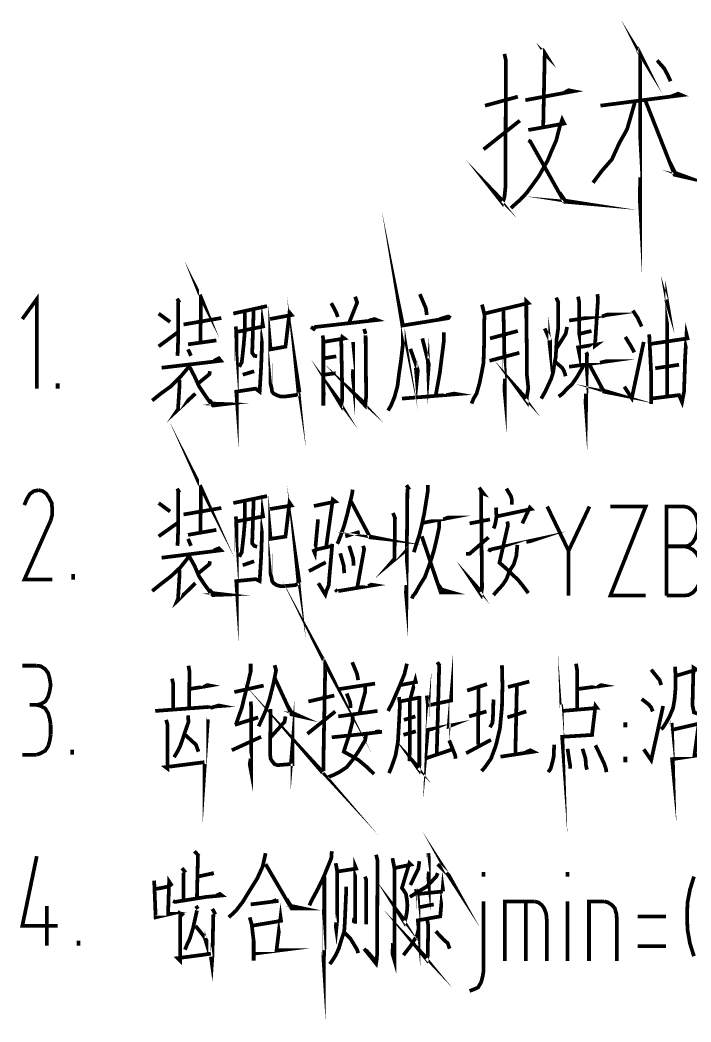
# Model space of a CAD drawing. Header units: millimetres. Extents: x -594 to 6367, y -2099 to 456.
# Drawn here: x -165 to -97.4, y -263 to -162.1 of the extents above; entities that cross this region are included whole.
import ezdxf

# ---------------------------------------------------------------- set-up
doc = ezdxf.new("R2010")
doc.units = ezdxf.units.MM
doc.layers.add('细实线层', color=7, linetype='Continuous', lineweight=18)

msp = doc.modelspace()

# ---------------------------------------------------------------- linework, layer by layer
at = {"layer": '细实线层', "color": 6, "const_width": 0.37488}
for points in [[(-102.7680133468329, -165.1835297665729), (-102.3675733468326, -165.8338897665728), (-102.5180933468327, -165.5328497665729), (-102.5180933468327, -180.9625697665729), (-102.5663733468327, -180.0594497665728), (-102.5180933468327, -177.9578497665728)], [(-112.3842533468328, -165.0330097665728), (-111.9838133468329, -165.6833697665729), (-112.1343333468326, -165.5328497665729), (-112.2848533468327, -172.7975697665729)], [(-116.1926933468326, -165.5328497665729), (-116.0421733468329, -166.1832097665729), (-116.0932933468325, -179.0086497665729), (-116.1926933468326, -179.9600497665729), (-116.3914933468327, -180.5621297665729), (-117.4962533468324, -179.1591697665729), (-116.3914933468327, -180.3122097665728)], [(-100.8140933468325, -166.1832097665729), (-100.1126133468328, -166.9869297665729), (-99.76045334683246, -167.6372897665728), (-99.46225334683274, -168.2876497665728)], [(-114.0882533468329, -170.1904497665729), (-109.2290133468327, -169.2901697665728), (-109.7316933468328, -169.1907697665729), (-110.1804133468326, -169.4406897665729)], [(-106.5253333468326, -170.7442497665728), (-98.35749334683257, -169.6906097665728), (-98.70965334683294, -169.5400897665729), (-99.46225334683274, -169.8411297665729)], [(-118.1466133468329, -170.7442497665728), (-114.8408533468327, -169.8411297665729)], [(-103.0690533468328, -170.4432097665729), (-103.8188133468325, -173.0474897665729), (-103.9693333468326, -173.3485297665728), (-104.6196933468327, -174.4987297665729), (-105.3722933468325, -176.154449766573), (-106.3748133468325, -177.3046497665729), (-107.2750933468328, -178.5088097665729)], [(-102.0154133468327, -170.1904497665729), (-99.05897334683274, -177.7050897665729), (-97.50833334683281, -178.0572497665729), (-99.01069334683277, -177.5062897665729), (-99.5616533468328, -176.4043697665729)], [(-118.2971333468326, -175.1519297665729), (-114.6392133468325, -172.2466097665729)], [(-113.7872133468327, -173.1980097665728), (-110.1804133468326, -172.5476497665729), (-110.3820533468324, -172.1443697665729), (-110.6319733468326, -172.8969697665729), (-110.9812933468329, -174.2488097665729), (-111.4839733468325, -175.4018497665728), (-111.8332933468327, -176.2538497665729), (-112.2848533468327, -177.0547297665729), (-112.7364133468327, -177.8556097665728), (-113.3867733468328, -178.7587297665729), (-113.9377333468328, -179.5084897665729), (-114.5880933468324, -180.2099697665728), (-114.9913733468329, -180.5621297665729), (-115.5423333468325, -181.0619697665729)], [(-113.7872133468327, -174.2488097665729), (-113.5884133468325, -174.3510497665729), (-110.1804133468326, -180.4116097665728), (-108.4792533468326, -180.5621297665729), (-110.0810133468326, -180.3122097665728), (-110.6319733468326, -179.5084897665729)], [(-121.7534133468325, -192.132289766573), (-126.4110133468325, -192.8848897665729), (-126.7120533468328, -191.3825297665729), (-126.4110133468325, -193.2342097665728), (-126.4110133468325, -194.7394097665729), (-126.6126533468327, -196.4405697665728), (-126.8114533468324, -197.7952497665729), (-126.9619733468325, -198.9965697665729), (-127.2630133468328, -200.0984897665729), (-127.6151733468327, -200.9504897665729), (-127.9133733468325, -201.4503297665728)], [(-146.8504933468325, -189.7779297665729), (-146.6488533468327, -190.2806097665729), (-146.7510933468329, -190.0789697665729), (-146.7993733468329, -194.5377697665729)], [(-99.9109733468326, -190.2806097665729), (-99.76045334683246, -190.7804497665729), (-99.81157334683255, -190.4794097665729), (-99.81157334683255, -200.0473697665728)], [(-163.2798933468325, -199.2464897665729), (-163.2798933468325, -190.2294897665729), (-164.7339733468329, -192.2345297665729)], [(-124.7098533468329, -189.7296497665728), (-124.1077733468328, -191.1326097665728), (-124.0083733468327, -191.8312497665729)], [(-106.8235333468328, -189.7296497665728), (-106.7752533468328, -190.2806097665729), (-107.0762933468327, -194.9382097665729), (-106.8746533468329, -194.7876897665728), (-108.7774533468327, -195.0887297665729), (-108.6780533468327, -195.5885697665728), (-108.6780533468327, -193.0354097665729), (-108.6780533468327, -190.4794097665729), (-108.7774533468327, -189.9795697665729)], [(-149.1537333468327, -190.1783697665728), (-148.9038133468325, -190.5816497665728)], [(-149.0543333468326, -190.4794097665729), (-149.0543333468326, -194.5888897665729), (-149.1054533468327, -195.9407297665729)], [(-138.0834133468324, -194.9893297665728), (-139.7362933468325, -195.2903697665729), (-139.7874133468326, -194.7394097665729), (-139.7874133468326, -195.6396897665729), (-139.7362933468325, -198.1445697665729), (-139.7362933468325, -198.794929766573), (-139.6368933468329, -199.1953697665729), (-139.5857733468328, -199.5475297665729), (-139.4352533468327, -199.7463297665729), (-139.1370533468325, -199.8968497665728), (-138.7337733468325, -200.0473697665728), (-138.3333333468326, -200.0473697665728), (-137.2314133468326, -199.8968497665728), (-136.9303733468327, -199.7463297665729)], [(-136.8309733468327, -199.5986497665729), (-137.1320133468325, -197.5936097665729), (-136.9303733468327, -199.5986497665729)], [(-133.6246133468325, -190.6299297665729), (-133.1247733468326, -191.5813297665729), (-132.9742533468325, -192.0328897665729)], [(-131.2219733468328, -189.9795697665729), (-131.0203333468325, -190.5816497665728), (-131.8212133468328, -192.5838497665729)], [(-118.4476533468328, -190.7804497665729), (-118.1948933468329, -191.8312497665729), (-118.2460133468325, -192.9842897665728), (-118.2460133468325, -194.9382097665729), (-118.2971333468326, -196.6422097665729), (-118.4959333468327, -197.6930097665729), (-118.6975733468325, -198.6955297665729), (-118.9986133468328, -199.7463297665729), (-119.2996533468326, -200.249009766573), (-119.4984533468327, -200.7488497665729)], [(-118.1948933468329, -191.6835697665729), (-113.7872133468327, -190.6299297665729), (-113.9888533468329, -190.4311297665729), (-113.9888533468329, -191.7829697665728), (-113.9377333468328, -195.5885697665728), (-113.9377333468328, -197.4942097665729), (-113.9377333468328, -197.7952497665729), (-113.7872133468327, -199.1953697665729), (-113.9377333468328, -200.0984897665729), (-113.9377333468328, -200.5500497665729), (-114.8891333468327, -199.2464897665729), (-113.9888533468329, -200.249009766573)], [(-110.7824933468328, -190.4794097665729), (-110.7824933468328, -193.1859297665728), (-110.9330133468329, -194.2367297665728), (-110.9812933468329, -195.2903697665729), (-111.032413346833, -196.0912497665729), (-111.1829333468326, -196.8410097665728), (-111.2823333468327, -197.5936097665729), (-111.4839733468325, -198.2439697665729), (-111.7850133468328, -198.8971697665729), (-112.0860533468326, -199.5475297665729), (-112.4864933468325, -200.249009766573)], [(-110.9812933468329, -190.0789697665729), (-110.7313733468327, -190.6299297665729)], [(-151.0082533468326, -191.6835697665729), (-149.8552133468329, -192.5327297665729)], [(-143.4936133468327, -191.6835697665729), (-140.0884533468324, -190.9309697665728)], [(-143.2436933468325, -192.9842897665728), (-143.1925733468324, -193.5352497665729), (-143.1442933468324, -196.8410097665728), (-143.1442933468324, -197.7952497665729), (-143.1442933468324, -200.1978897665729), (-143.1925733468324, -199.5475297665729), (-141.2386533468325, -199.2464897665729), (-140.8382133468326, -199.5475297665729), (-140.6876933468329, -197.0426497665728), (-140.5371733468328, -192.6832497665729), (-140.4888933468328, -192.9842897665728), (-143.1925733468324, -193.5352497665729)], [(-142.3405733468325, -191.4819297665729), (-142.3405733468325, -193.5863697665729), (-142.4428133468327, -194.7876897665728), (-142.5422133468328, -195.7390897665729), (-142.6416133468328, -196.5910897665728), (-142.8915333468326, -197.0426497665728)], [(-141.4402933468327, -191.2802897665729), (-141.5908133468328, -195.6396897665729), (-141.3891733468326, -195.9407297665729), (-141.0881333468328, -195.9918497665728)], [(-139.7874133468326, -192.2345297665729), (-137.6318533468329, -191.8312497665729), (-137.8334933468327, -191.5813297665729), (-138.2339333468326, -194.9893297665728)], [(-116.2920933468326, -191.2802897665729), (-116.1415733468325, -198.5961297665729), (-116.1415733468325, -199.8968497665728), (-116.1926933468326, -199.3458897665729), (-116.1415733468325, -198.2439697665729)], [(-109.6805733468327, -192.3850497665728), (-105.5710933468326, -191.7829697665728), (-105.8238533468329, -191.7829697665728), (-106.3748133468325, -191.9817697665729)], [(-103.2678533468324, -191.3825297665729), (-102.7680133468329, -192.132289766573), (-102.5663733468327, -192.5838497665729), (-102.3675733468326, -192.9842897665728)], [(-148.5033733468326, -192.7854897665729), (-144.6949333468328, -192.132289766573)], [(-135.6779333468325, -193.0354097665729), (-135.3797333468328, -193.2342097665728), (-135.2292133468327, -193.0354097665729), (-129.0152933468325, -192.3339297665729), (-129.2680533468328, -192.2345297665729), (-129.8190133468324, -192.3850497665728)], [(-122.7048133468324, -192.2345297665729), (-121.8528133468326, -191.9817697665729), (-121.6028933468328, -192.132289766573)], [(-112.1343333468326, -193.1859297665728), (-111.5833733468325, -194.4383697665729), (-111.5833733468325, -194.7876897665728), (-111.5833733468325, -195.2903697665729), (-111.6827733468326, -194.3872497665728)], [(-101.6149733468328, -193.7851697665728), (-101.5638533468327, -194.7394097665729), (-101.4133333468326, -197.8435297665728), (-101.4133333468326, -199.8968497665728), (-101.4133333468326, -200.799969766573), (-101.4133333468326, -200.249009766573), (-98.61025334683288, -199.8968497665728), (-98.30921334683259, -200.5983297665729), (-98.10757334683282, -199.5475297665729), (-98.00817334683276, -196.5910897665728), (-98.00817334683276, -196.2900497665728), (-97.85765334683262, -193.7851697665728), (-97.75825334683256, -194.1884497665728), (-101.4644533468326, -194.7394097665729)], [(-151.0082533468326, -194.9893297665728), (-149.1054533468327, -193.5863697665729)], [(-134.3772133468328, -194.5377697665729), (-132.3238933468328, -194.1884497665728), (-132.5226933468325, -194.0379297665729), (-132.6220933468325, -194.4383697665729), (-132.5226933468325, -199.5986497665729), (-132.5226933468325, -200.249009766573), (-132.6220933468325, -200.9504897665729), (-133.3235733468327, -199.7974497665729), (-132.6220933468325, -200.7488497665729), (-132.5226933468325, -200.3995297665729)], [(-134.4766133468329, -193.8874097665729), (-134.4254933468328, -194.5888897665729), (-134.4254933468328, -200.9504897665729), (-134.4254933468328, -200.3995297665729), (-134.3772133468328, -199.5986497665729)], [(-130.1683333468327, -193.8874097665729), (-130.1200533468327, -199.5475297665729), (-130.1200533468327, -200.0984897665729), (-130.1683333468327, -200.5500497665729), (-130.2194533468328, -200.9504897665729), (-131.3213733468328, -199.7463297665729), (-130.1683333468327, -200.799969766573), (-130.1683333468327, -200.3995297665729)], [(-130.3188533468328, -193.2342097665728), (-130.1683333468327, -193.7368897665729)], [(-122.3043733468325, -193.5863697665729), (-122.3043733468325, -194.5377697665729), (-122.7048133468324, -197.6930097665729), (-123.1052533468328, -199.8968497665728)], [(-114.8408533468327, -193.4358497665729), (-117.6439333468329, -194.1884497665728)], [(-109.8793733468328, -193.0354097665729), (-110.0298933468325, -193.7368897665729), (-110.9812933468329, -195.2392497665728)], [(-108.6780533468327, -193.7368897665729), (-107.4256133468325, -193.4358497665729)], [(-148.0518133468326, -194.7876897665728), (-145.1976133468329, -194.3872497665728)], [(-131.4207733468329, -194.5377697665729), (-131.4207733468329, -194.9382097665729), (-131.4207733468329, -198.3462097665729), (-131.471893346833, -197.8435297665728), (-131.4207733468329, -197.2925697665728)], [(-124.4570933468326, -194.1884497665728), (-123.8067333468325, -196.7927297665728), (-123.8578533468326, -197.4942097665729), (-123.9061333468325, -196.190649766573)], [(-104.1198533468327, -199.0448497665728), (-103.3672533468325, -200.1978897665729), (-102.1659333468328, -194.5377697665729)], [(-104.0204533468327, -194.0379297665729), (-103.4694933468326, -194.9382097665729), (-103.2167333468328, -195.3897697665728), (-103.1173333468327, -195.5885697665728)], [(-148.0518133468326, -195.2903697665729), (-147.7507733468328, -195.9407297665729)], [(-125.6612533468328, -195.2392497665728), (-124.9086533468326, -197.3919697665729), (-125.0080533468326, -198.3944897665729), (-125.1102933468328, -197.1420497665729)], [(-117.6950533468325, -196.4405697665728), (-114.6903333468326, -195.6396897665729)], [(-107.9765733468325, -195.5885697665728), (-107.8771733468329, -195.7390897665729), (-107.9765733468325, -201.2998097665729), (-108.0276933468326, -200.5983297665729), (-107.9765733468325, -199.7463297665729)], [(-147.9012933468329, -196.7927297665728), (-148.0518133468326, -197.1420497665729), (-148.8044133468329, -198.0451697665728), (-149.7558133468328, -198.9965697665729), (-150.8577333468329, -199.7974497665729), (-151.6586133468327, -200.4478097665728)], [(-150.7072133468327, -197.1420497665729), (-144.7460533468329, -196.4405697665728), (-144.9476933468327, -196.190649766573), (-145.4475333468326, -196.4405697665728)], [(-134.3772133468328, -196.190649766573), (-133.1247733468326, -195.9918497665728)], [(-111.032413346833, -196.5910897665728), (-110.3820533468324, -197.1420497665729), (-110.1804133468326, -197.4942097665729), (-110.0298933468325, -197.9940497665729)], [(-108.2264933468327, -196.9432497665729), (-108.9279733468329, -198.1445697665729), (-109.3795333468324, -198.794929766573), (-109.8793733468328, -199.2464897665729), (-110.3309333468328, -199.7463297665729), (-110.7313733468327, -200.0473697665728)], [(-109.6805733468327, -197.0426497665728), (-105.7727333468328, -196.4916897665729), (-105.9743733468326, -196.4916897665729), (-106.5736133468326, -196.6422097665729)], [(-107.6272533468327, -196.8410097665728), (-106.1731733468327, -199.5475297665729), (-105.1706533468327, -199.7463297665729), (-106.1731733468327, -199.4481297665728), (-106.5253333468326, -199.0448497665728)], [(-98.61025334683288, -196.8410097665728), (-101.0128933468327, -197.1931697665729)], [(-147.9012933468329, -197.0426497665728), (-147.4014533468325, -197.9940497665729), (-146.9498933468326, -198.9965697665729), (-146.3506533468326, -199.8968497665728), (-145.7485733468329, -200.7488497665729), (-145.5469333468327, -200.9504897665729), (-144.2944933468325, -200.799969766573), (-145.5980533468328, -200.7488497665729), (-145.8990933468326, -200.3995297665729)], [(-145.8479733468325, -197.4942097665729), (-145.8990933468326, -197.7952497665729), (-147.0010133468327, -198.6955297665729)], [(-141.3891733468326, -197.4942097665729), (-142.5422133468328, -197.8435297665728)], [(-133.1758933468327, -197.6930097665729), (-134.3772133468328, -197.8435297665728)], [(-161.1782933468325, -199.2464897665729), (-161.1782933468325, -198.6955297665729)], [(-148.9038133468325, -198.3462097665729), (-148.9038133468325, -198.8971697665729), (-149.0543333468326, -201.2998097665729), (-149.1537333468327, -201.4503297665728), (-147.3020533468325, -199.7463297665729)], [(-126.5132533468327, -200.249009766573), (-120.9525333468327, -199.7974497665729), (-121.2507333468329, -199.7463297665729), (-122.0544533468328, -199.8968497665728)], [(-146.8504933468325, -208.9649697665729), (-146.6488533468327, -209.4165297665729), (-146.7510933468329, -209.2148897665729), (-146.7993733468329, -213.6736897665728)], [(-126.0616933468327, -208.9649697665729), (-125.7606533468324, -209.4165297665729)], [(-123.9061333468325, -208.9649697665729), (-123.9061333468325, -209.5670497665728), (-124.2582933468329, -211.7708897665729), (-124.5082133468327, -212.9722097665729), (-124.7581333468329, -213.9747297665729), (-125.1102933468328, -215.0766497665729), (-125.3090933468329, -215.7270097665729)], [(-163.0810933468328, -209.4648097665729), (-163.5809333468328, -209.5670497665728), (-163.9813733468327, -209.8652497665729), (-164.282413346833, -210.3679297665728), (-164.5323333468327, -210.970009766573)], [(-161.8797733468327, -212.5206497665729), (-161.7292533468326, -211.9696897665729), (-161.7292533468326, -211.3193297665729), (-161.7775333468325, -210.7683697665728), (-162.0302933468328, -210.2685297665729), (-162.3284933468326, -209.8169697665729), (-162.6806533468325, -209.5670497665728), (-163.0810933468328, -209.4648097665729)], [(-149.1537333468327, -209.3142897665729), (-148.9038133468325, -209.7175697665729)], [(-149.0543333468326, -209.5670497665728), (-149.0543333468326, -213.7730897665729), (-149.1054533468327, -215.0766497665729)], [(-143.4936133468327, -210.7683697665728), (-140.0884533468324, -210.0668897665728)], [(-143.2436933468325, -212.1202097665729), (-143.1925733468324, -212.6228897665728), (-143.1442933468324, -216.0280497665728), (-143.1442933468324, -216.9311697665729), (-143.1442933468324, -219.3338097665728), (-143.1925733468324, -218.6323297665729), (-141.2386533468325, -218.4335297665729), (-140.8382133468326, -218.6323297665729), (-140.6876933468329, -216.1785697665729), (-140.5371733468328, -211.8191697665728), (-140.4888933468328, -212.1202097665729), (-143.1925733468324, -212.6228897665728)], [(-138.0834133468324, -214.1252497665729), (-139.7362933468325, -214.3751697665729), (-139.7874133468326, -213.8242097665728), (-139.7874133468326, -214.8267297665728), (-139.7362933468325, -217.2804897665728), (-139.7362933468325, -217.9308497665729), (-139.6368933468329, -218.2830097665728), (-139.5857733468328, -218.6323297665729), (-139.4352533468327, -218.8339697665729), (-139.1370533468325, -219.0327697665729), (-138.7337733468325, -219.1350097665729), (-138.3333333468326, -219.1350097665729), (-137.2314133468326, -219.0327697665729), (-136.9303733468327, -218.8339697665729)], [(-136.8309733468327, -218.7828497665729), (-137.1320133468325, -216.7295297665728), (-136.9303733468327, -218.7828497665729)], [(-131.471893346833, -209.4165297665729), (-131.5201733468329, -209.8169697665729), (-132.0228533468325, -211.9214097665729), (-132.3238933468328, -213.0233297665729), (-132.6732133468326, -214.0258497665729), (-132.9231333468328, -214.6762097665728), (-133.0253733468325, -214.8750097665728)], [(-125.9622933468326, -209.3142897665729), (-126.0616933468327, -220.3363297665728), (-126.1099733468327, -219.7853697665728), (-126.0616933468327, -219.0327697665729)], [(-118.7486933468326, -209.2148897665729), (-118.2971333468326, -209.8169697665729), (-118.5470533468328, -209.7175697665729), (-118.4476533468328, -219.3338097665728), (-118.4959333468327, -219.685969766573), (-118.5470533468328, -219.9870097665729), (-119.3479333468326, -218.7828497665729), (-118.5470533468328, -219.685969766573)], [(-115.9910533468328, -209.3142897665729), (-115.5423333468325, -210.0668897665728), (-115.4400933468328, -210.4190497665729), (-115.4400933468328, -210.9188897665729)], [(-151.0082533468326, -210.7683697665728), (-149.8552133468329, -211.6203697665728)], [(-142.3405733468325, -210.6178497665728), (-142.3405733468325, -212.7734097665729), (-142.4428133468327, -213.9747297665729), (-142.5422133468328, -214.8750097665728), (-142.6416133468328, -215.7270097665729), (-142.8915333468326, -216.1785697665729)], [(-141.4402933468327, -210.4190497665729), (-141.5908133468328, -214.8267297665728), (-141.3891733468326, -215.0766497665729), (-141.0881333468328, -215.1760497665729)], [(-139.7874133468326, -211.3704497665728), (-137.6318533468329, -211.0182897665729), (-137.8334933468327, -210.7172497665729), (-138.2339333468326, -214.1252497665729)], [(-135.3797333468328, -211.0694097665729), (-133.2241733468327, -210.6178497665728), (-133.4740933468329, -210.4190497665729), (-134.1272933468326, -215.0766497665729)], [(-131.6224133468326, -210.6178497665728), (-129.7167733468327, -214.2246497665728), (-128.8164933468329, -214.3240497665729), (-129.8190133468324, -214.1252497665729)], [(-116.9935733468328, -212.1202097665729), (-113.4861733468324, -211.3704497665728), (-113.6366933468325, -211.2199297665729), (-114.3892933468328, -212.8216897665728)], [(-148.5033733468326, -211.9214097665729), (-144.6949333468328, -211.2682097665729)], [(-127.413533346833, -211.7708897665729), (-127.2118933468327, -212.2707297665729), (-127.2630133468328, -216.3802097665729), (-127.5640533468327, -216.7295297665728), (-126.0105733468326, -215.4259697665728)], [(-117.0446933468329, -211.2199297665729), (-116.9935733468328, -212.1202097665729), (-117.0929733468328, -212.7734097665729), (-117.1952133468326, -213.1227297665729), (-117.2946133468326, -213.3243697665729)], [(-111.8844133468328, -211.1176897665729), (-109.7316933468328, -215.5764897665729), (-107.6272533468327, -211.1176897665729)], [(-105.5228133468326, -211.1176897665729), (-101.9642933468326, -211.1176897665729), (-105.5228133468326, -220.0864097665728), (-101.9642933468326, -220.0864097665728)], [(-98.10757334683282, -215.1277697665728), (-97.65885334683296, -215.0766497665729), (-97.2555733468325, -214.7756097665729), (-96.95737334683278, -214.2757697665729), (-96.75573334683256, -213.7248097665729), (-96.6563333468325, -213.1227297665729), (-96.75573334683256, -212.5206497665729), (-96.95737334683278, -211.9214097665729), (-97.2555733468325, -211.5209697665729), (-97.65885334683296, -211.2199297665729), (-98.10757334683282, -211.1176897665729), (-99.86269334683263, -211.1176897665729), (-99.86269334683263, -220.0864097665728)], [(-161.8797733468327, -212.5206497665729), (-164.5323333468327, -218.4818097665728), (-161.7292533468326, -218.4818097665728)], [(-151.0082533468326, -214.1252497665729), (-149.1054533468327, -212.7734097665729)], [(-134.9792933468325, -212.4212497665729), (-134.9792933468325, -212.6228897665728), (-135.2774933468326, -215.8292497665728), (-135.3797333468328, -215.5764897665729), (-135.0275733468324, -215.4259697665728), (-133.4740933468329, -215.0766497665729)], [(-122.7559333468325, -212.6228897665728), (-122.7559333468325, -213.1738497665729), (-122.9547333468326, -214.1252497665729), (-123.2557733468329, -215.4259697665728), (-123.5056933468327, -216.2779697665728), (-123.8578533468326, -217.2804897665728), (-124.2071733468328, -218.2318897665729), (-124.7098533468329, -219.0327697665729), (-125.1585733468328, -219.8364897665729), (-125.4084933468325, -220.1346897665728), (-125.5107333468327, -220.3874497665729)], [(-124.4570933468326, -212.7734097665729), (-121.5517733468327, -212.2224497665728), (-121.8528133468326, -212.2224497665728), (-122.3554933468326, -212.4212497665729)], [(-119.7000933468325, -212.8216897665728), (-117.6439333468329, -212.4212497665729)], [(-115.8916533468327, -212.6228897665728), (-115.8405333468326, -213.0233297665729), (-116.6925333468325, -216.7806497665729), (-116.3432133468327, -217.0788497665729), (-115.8916533468327, -217.4821297665728), (-115.4400933468328, -217.9308497665729), (-114.8408533468327, -218.4818097665728), (-114.3892933468328, -219.0327697665729), (-114.0882533468329, -219.4360497665729), (-113.7872133468327, -219.8364897665729)], [(-148.0518133468326, -213.9747297665729), (-145.1976133468329, -213.4720497665728)], [(-130.7704133468328, -213.6736897665728), (-132.2216533468327, -214.1252497665729)], [(-117.8455733468327, -215.4259697665728), (-117.6439333468329, -215.5282097665729), (-117.4962533468324, -215.4259697665728), (-113.3384933468328, -214.5256897665729), (-113.6366933468325, -214.625089766573), (-113.9888533468329, -214.6762097665728)], [(-148.0518133468326, -214.3751697665729), (-147.7507733468328, -215.0766497665729)], [(-133.5252133468325, -214.8750097665728), (-133.8262533468328, -218.2830097665728), (-133.8745333468327, -219.0327697665729), (-134.1272933468326, -219.6348497665729), (-134.2266933468327, -219.9870097665729), (-134.9281733468328, -218.8339697665729)], [(-131.8212133468328, -215.0766497665729), (-131.4207733468329, -216.3802097665729), (-131.3724933468329, -217.0788497665729)], [(-130.4182533468329, -215.0766497665729), (-130.3188533468328, -215.4259697665728), (-131.0203333468325, -219.3338097665728)], [(-124.5082133468327, -214.1252497665729), (-122.6054133468328, -219.7853697665728), (-121.4523733468327, -219.7853697665728), (-122.5031733468327, -219.4843297665728), (-122.9547333468326, -218.8339697665729)], [(-120.0494133468328, -215.8775297665729), (-119.7000933468325, -215.8775297665729), (-117.7944533468326, -214.2246497665728)], [(-114.8891333468327, -214.9772497665729), (-114.9913733468329, -216.0791697665729), (-115.2412933468326, -216.9311697665729), (-115.6928533468326, -217.632649766573), (-115.9910533468328, -218.4335297665729), (-116.3914933468327, -219.0327697665729), (-116.9452933468328, -219.6348497665729), (-117.2946133468326, -220.0352897665729)], [(-99.86269334683263, -220.0864097665728), (-98.10757334683282, -220.0864097665728), (-97.65885334683296, -220.0352897665729), (-97.20729334683253, -219.7853697665728), (-96.85513334683262, -219.3849297665729), (-96.55409334683279, -218.8339697665729), (-96.35529334683267, -218.2318897665729), (-96.30417334683258, -217.632649766573), (-96.35529334683267, -216.9794497665729), (-96.55409334683279, -216.3802097665729), (-96.85513334683262, -215.8292497665728), (-97.20729334683253, -215.4770897665728), (-97.65885334683296, -215.2271697665728), (-98.10757334683282, -215.1277697665728), (-99.86269334683263, -215.1277697665728)], [(-147.9012933468329, -215.8775297665729), (-148.0518133468326, -216.2779697665728), (-148.8044133468329, -217.229369766573), (-149.7558133468328, -218.1324897665729), (-150.8577333468329, -218.9844897665729), (-151.6586133468327, -219.6348497665729)], [(-150.7072133468327, -216.2779697665728), (-144.7460533468329, -215.5282097665729), (-144.9476933468327, -215.3265697665729), (-145.4475333468326, -215.5282097665729)], [(-132.7243333468327, -215.8292497665728), (-132.3721733468328, -217.0788497665729), (-132.3238933468328, -217.8314497665729)], [(-109.7316933468328, -215.5764897665729), (-109.7316933468328, -220.0864097665728)], [(-147.9012933468329, -216.1785697665729), (-147.4014533468325, -217.0788497665729), (-146.9498933468326, -218.1324897665729), (-146.3506533468326, -219.0327697665729), (-145.7485733468329, -219.8364897665729), (-145.5469333468327, -220.0352897665729), (-144.2944933468325, -219.9870097665729), (-145.5980533468328, -219.8364897665729), (-145.8990933468326, -219.4843297665728)], [(-145.8479733468325, -216.630129766573), (-145.8990933468326, -216.9311697665729), (-147.0010133468327, -217.8314497665729)], [(-141.3891733468326, -216.630129766573), (-142.5422133468328, -217.0305697665729)], [(-135.8795733468328, -217.632649766573), (-134.1755733468326, -216.7295297665728)], [(-159.6248133468325, -218.4818097665728), (-159.6248133468325, -217.9308497665729)], [(-148.9038133468325, -217.4821297665728), (-148.9038133468325, -217.9819697665729), (-149.0543333468326, -220.3874497665729), (-149.1537333468327, -220.6373697665729), (-147.3020533468325, -218.8339697665729)], [(-134.4254933468328, -226.5985297665728), (-134.1272933468326, -227.1494897665729), (-134.2266933468327, -226.9478497665729), (-134.3772133468328, -234.4624897665728), (-134.4254933468328, -237.5183297665728), (-134.4254933468328, -237.7682497665728)], [(-132.9231333468328, -219.6348497665729), (-129.3163333468328, -219.0327697665729), (-129.6173733468326, -218.9844897665729), (-129.9184133468325, -219.1350097665729)], [(-133.2241733468327, -219.4843297665728), (-133.0253733468325, -219.685969766573)], [(-124.0083733468327, -230.1542097665729), (-123.9061333468325, -231.0573297665728), (-123.9061333468325, -232.7102097665729), (-123.9572533468326, -234.1614497665729), (-123.9061333468325, -233.6104897665729), (-121.5517733468327, -233.1617697665729), (-121.8016933468325, -233.2611697665728), (-121.5517733468327, -230.3047297665729), (-121.5517733468327, -230.6568897665728), (-123.9061333468325, -231.1567297665729)], [(-110.4814533468325, -231.0573297665728), (-110.4303333468328, -231.8582097665728), (-110.3309333468328, -235.0134497665729), (-110.3820533468324, -234.3119697665729), (-107.1756933468327, -234.1131697665728)], [(-164.7339733468329, -227.1494897665729), (-163.2798933468325, -227.1494897665729)], [(-163.2798933468325, -231.1056097665728), (-162.8794533468326, -231.006209766573), (-162.4307333468327, -230.7562897665729), (-162.1296933468329, -230.2564497665729), (-161.9791733468328, -229.7026497665729), (-161.8797733468327, -229.1034097665729), (-161.9791733468328, -228.4530497665728), (-162.1296933468329, -227.8992497665729), (-162.4307333468327, -227.4988097665729), (-162.8794533468326, -227.2006097665728), (-163.2798933468325, -227.1494897665729)], [(-148.0035333468327, -227.1494897665729), (-147.9012933468329, -227.7515697665729), (-147.9524133468326, -231.5060497665729)], [(-141.7413333468325, -226.9478497665729), (-141.7413333468325, -227.7515697665729), (-142.6416133468328, -231.4066497665729), (-143.1925733468324, -232.9601297665729)], [(-139.3358533468326, -227.0983697665729), (-139.1853333468325, -227.6010497665729), (-139.4863733468328, -229.1034097665729), (-139.8356933468326, -230.5063697665728), (-140.2389733468326, -231.7076897665729), (-140.9404533468328, -233.2611697665728)], [(-131.5201733468329, -226.7973297665728), (-131.0203333468325, -228.0014897665728), (-130.9209333468325, -228.6007297665728)], [(-126.0105733468326, -226.9478497665729), (-126.2604933468328, -228.0014897665728), (-126.7120533468328, -229.1034097665729), (-127.1636133468328, -230.1542097665729), (-127.5640533468327, -231.0573297665728), (-127.9133733468325, -231.7076897665729)], [(-122.7559333468325, -227.0983697665729), (-123.0058533468327, -236.0159697665729)], [(-122.9547333468326, -226.7973297665728), (-122.7048133468324, -227.1494897665729)], [(-116.4426133468328, -227.0983697665729), (-116.3914933468327, -229.1516897665729), (-116.4426133468328, -231.3583697665729), (-116.6442533468325, -233.4599697665728), (-117.0446933468329, -235.1639697665728), (-117.5445333468328, -236.5158097665728), (-118.1466133468329, -237.3678097665729), (-118.4959333468327, -237.7682497665728)], [(-108.9790933468325, -226.9478497665729), (-108.8796933468329, -227.6010497665729), (-108.8796933468329, -231.5060497665729)], [(-98.86017334683262, -228.1520097665729), (-96.85513334683262, -227.5499297665729), (-97.15617334683245, -227.3482897665729), (-97.20729334683253, -229.1516897665729), (-97.2555733468325, -231.1567297665729), (-97.15617334683245, -231.6082897665729), (-97.10789334683247, -231.8582097665728), (-96.80685334683264, -231.9576097665729), (-96.30417334683258, -231.9576097665729), (-95.30449334683269, -231.7588097665729)], [(-126.6609333468327, -229.1034097665729), (-125.1102933468328, -228.8023697665728), (-125.1585733468328, -228.6007297665728), (-125.7095333468328, -230.6568897665728), (-125.7095333468328, -233.3605697665729), (-125.7095333468328, -235.3656097665729), (-125.7606533468324, -236.7685697665729)], [(-101.4133333468326, -227.5499297665729), (-100.8140933468325, -228.3025297665729), (-100.5641733468328, -228.6007297665728), (-100.4136533468327, -229.1034097665729)], [(-99.01069334683277, -227.2488897665729), (-98.95957334683268, -228.3025297665729), (-98.95957334683268, -229.3533297665729), (-99.05897334683274, -230.5063697665728), (-99.20949334683243, -231.4066497665729), (-99.5616533468328, -232.2586497665729), (-99.86269334683263, -232.8096097665729), (-100.2120133468324, -233.3605697665729), (-100.4136533468327, -233.5622097665728)], [(-149.6564133468327, -228.4530497665728), (-149.5541733468326, -228.9528897665729), (-149.5541733468326, -231.6082897665729)], [(-147.9012933468329, -229.5038497665729), (-145.8479733468325, -229.1516897665729), (-146.0978933468327, -229.1034097665729), (-146.4983333468326, -229.3022097665729)], [(-140.4377733468327, -229.1516897665729), (-143.3942133468326, -229.8048897665728)], [(-134.4766133468329, -237.9698897665729), (-135.6779333468325, -236.5669297665729), (-134.4766133468329, -237.8704897665729)], [(-139.3358533468326, -228.3508097665729), (-137.6318533468329, -232.0598497665728), (-136.7315733468326, -232.2586497665729), (-137.6318533468329, -231.8582097665728), (-138.0322933468328, -231.1567297665729)], [(-132.8237333468328, -229.5038497665729), (-129.2169333468327, -228.9528897665729)], [(-130.2194533468328, -229.1516897665729), (-130.2194533468328, -229.8048897665728), (-130.7704133468328, -231.8582097665728)], [(-117.9449733468327, -229.0040097665728), (-119.9500133468327, -229.6543697665729)], [(-115.8405333468326, -229.3022097665729), (-113.6878133468326, -228.7512497665729)], [(-114.9402533468328, -229.1516897665729), (-115.0907733468329, -235.9648497665729)], [(-108.8285733468328, -229.5038497665729), (-106.2242933468328, -229.1516897665729), (-106.4742133468326, -229.1034097665729), (-106.8235333468328, -229.3022097665729)], [(-135.9306933468328, -230.7562897665729), (-133.3235733468327, -230.1542097665729)], [(-132.0711333468325, -229.9554097665729), (-131.7218133468327, -230.8556897665729), (-131.6706933468326, -231.4066497665729)], [(-124.7581333468329, -230.2053297665728), (-124.7581333468329, -232.5596897665729), (-124.7581333468329, -236.2176097665729), (-124.7581333468329, -237.2172897665729), (-124.8092533468325, -237.6177297665729), (-125.4084933468325, -236.7685697665729), (-124.8092533468325, -237.4189297665729)], [(-118.8480933468327, -235.1128497665729), (-118.7969733468326, -229.3533297665729)], [(-163.2798933468325, -231.1056097665728), (-163.9813733468327, -231.1056097665728)], [(-161.8797733468327, -233.1106497665728), (-161.9791733468328, -232.5085697665729), (-162.1296933468329, -231.9576097665729), (-162.4307333468327, -231.4577697665729), (-162.8794533468326, -231.2078497665728), (-163.2798933468325, -231.1056097665728)], [(-151.3575733468328, -231.7076897665729), (-144.6949333468328, -231.2078497665728), (-144.9476933468327, -231.1567297665729), (-145.7996933468325, -231.4066497665729)], [(-141.7413333468325, -230.7562897665729), (-141.6902133468329, -231.3583697665729), (-141.6902133468329, -237.8704897665729), (-141.8407333468326, -237.0667697665729), (-141.7413333468325, -236.5158097665728)], [(-139.7362933468325, -231.5060497665729), (-139.7362933468325, -231.8582097665728), (-139.7874133468326, -236.0159697665729), (-139.7362933468325, -236.5158097665728), (-139.5857733468328, -236.7685697665729), (-139.3358533468326, -237.0667697665729), (-139.0348133468328, -237.1690097665728), (-137.7823733468326, -237.0667697665729), (-137.5324533468329, -237.0667697665729), (-137.5324533468329, -235.1639697665728), (-137.6829733468325, -237.0184897665729)], [(-126.8114533468324, -230.3047297665729), (-126.7120533468328, -231.006209766573), (-126.8114533468324, -232.9601297665729), (-126.9136933468326, -234.8146497665729), (-127.1636133468328, -236.2176097665729), (-127.5640533468327, -237.3678097665729), (-127.8139733468329, -237.9698897665729)], [(-126.7120533468328, -230.7562897665729), (-124.7098533468329, -230.3558497665729)], [(-117.2946133468326, -230.5546497665729), (-117.3457333468327, -232.2586497665729), (-117.3940133468327, -232.9090097665729), (-117.6439333468329, -233.3605697665729)], [(-107.3744933468328, -234.1131697665728), (-107.0251733468326, -231.2078497665728), (-106.8746533468329, -231.4066497665729), (-110.3820533468324, -231.7076897665729)], [(-102.3675733468326, -230.5063697665728), (-101.6660933468329, -231.0573297665728), (-101.4133333468326, -231.3583697665729), (-101.2656533468325, -231.7588097665729)], [(-102.1659333468328, -235.5644097665729), (-101.4133333468326, -236.6663297665729), (-100.2120133468324, -231.2078497665728)], [(-148.0518133468326, -232.1592497665729), (-148.0035333468327, -232.8096097665729), (-148.4522533468325, -234.1131697665728), (-148.8044133468329, -235.1639697665728), (-149.1537333468327, -235.8654497665729), (-149.4547733468325, -236.3652897665729)], [(-138.2339333468326, -232.2586497665729), (-138.3333333468326, -232.8096097665729), (-139.7362933468325, -234.3630897665729)], [(-136.0300933468324, -234.0109297665729), (-133.2241733468327, -231.7588097665729)], [(-132.9231333468328, -232.2586497665729), (-128.9670133468325, -231.7076897665729)], [(-131.471893346833, -232.2586497665729), (-131.471893346833, -232.7102097665729), (-131.8212133468328, -234.1131697665728), (-132.3721733468328, -235.8143297665729), (-131.6224133468326, -236.2176097665729), (-130.8698133468328, -236.6663297665729), (-129.9695333468325, -237.4189297665729), (-129.3163333468328, -238.0692897665729)], [(-125.1585733468328, -232.2586497665729), (-126.3116133468329, -232.6108097665729)], [(-117.9960933468328, -231.7588097665729), (-119.7483733468325, -232.2586497665729)], [(-113.9888533468329, -231.7588097665729), (-115.8916533468327, -232.3580497665729)], [(-161.8797733468327, -233.1106497665728), (-161.8797733468327, -234.1131697665728)], [(-150.2556533468328, -232.6108097665729), (-150.1051333468326, -233.1106497665728), (-150.1051333468326, -237.5183297665728), (-150.3067733468324, -237.3678097665729), (-146.3989333468325, -236.8679697665729)], [(-146.0496133468327, -232.5596897665729), (-146.3989333468325, -237.7199697665728), (-146.3989333468325, -237.0667697665729)], [(-143.3430933468325, -233.1106497665728), (-140.9887333468327, -232.3580497665729)], [(-104.0204533468327, -233.3605697665729), (-104.0204533468327, -232.8607297665728)], [(-99.36001334683257, -232.9090097665729), (-99.3117333468326, -233.7610097665729), (-99.20949334683243, -237.6177297665729), (-99.3117333468326, -236.5669297665729), (-96.6563333468325, -236.1664897665728), (-97.05677334683239, -236.1664897665728), (-96.60521334683287, -232.8096097665729), (-96.50581334683281, -232.9601297665729), (-99.3117333468326, -233.6104897665729)], [(-163.2798933468325, -236.1153697665729), (-162.8794533468326, -235.9648497665729), (-162.4307333468327, -235.7149297665728), (-162.1296933468329, -235.2633697665729), (-161.9791733468328, -234.7124097665728), (-161.8797733468327, -234.1131697665728)], [(-148.4522533468325, -234.0109297665729), (-147.2509333468324, -235.1128497665729), (-147.0010133468327, -235.8143297665729)], [(-130.1200533468327, -234.1131697665728), (-130.2194533468328, -234.6641297665728), (-130.8186933468328, -235.6666497665728), (-131.4207733468329, -236.5669297665729), (-132.0711333468325, -237.3678097665729), (-132.8237333468328, -237.8704897665729), (-133.4258133468329, -238.1686897665729), (-133.9256533468324, -238.3703297665729)], [(-133.5763333468326, -234.3630897665729), (-131.6224133468326, -234.1614497665729), (-130.2194533468328, -234.0109297665729), (-128.5154533468326, -233.8121297665729)], [(-128.7170933468328, -233.7610097665729), (-129.2169333468327, -233.8121297665729)], [(-126.3627333468325, -234.1131697665728), (-125.1102933468328, -233.7610097665729)], [(-143.6441333468328, -235.6666497665728), (-140.6876933468329, -234.3119697665729)], [(-121.7534133468325, -234.6641297665728), (-121.1513333468328, -236.1664897665728), (-121.1030533468329, -236.5158097665728)], [(-120.0494133468328, -235.9648497665729), (-117.5445333468328, -234.6130097665729)], [(-111.1829333468326, -235.1128497665729), (-111.2340533468327, -236.3170097665729), (-111.3334533468328, -236.7685697665729), (-111.5350933468326, -237.5183297665728), (-111.7850133468328, -237.8704897665729)], [(-107.0251733468326, -235.1639697665728), (-106.4742133468326, -236.3170097665729), (-106.1248933468327, -237.0667697665729), (-105.9743733468326, -237.5183297665728), (-105.9232533468325, -237.8704897665729)], [(-163.2798933468325, -236.1153697665729), (-164.7339733468329, -236.1153697665729)], [(-159.7242133468326, -236.1153697665729), (-159.7242133468326, -235.6155297665728)], [(-124.2071733468328, -236.5158097665728), (-121.4012533468326, -235.5644097665729)], [(-116.5931333468324, -236.3170097665729), (-113.2873733468327, -235.8143297665729), (-113.5884133468325, -235.6666497665728), (-114.2387733468326, -235.9648497665729)], [(-109.8310933468328, -235.5161297665729), (-109.6805733468327, -236.5669297665729), (-109.5811733468326, -237.1690097665728), (-109.5811733468326, -237.5183297665728)], [(-108.3287333468329, -235.5161297665729), (-108.0276933468326, -236.5158097665728), (-107.9765733468325, -237.2172897665729), (-107.8771733468329, -237.6177297665729)], [(-104.0204533468327, -236.8679697665729), (-104.0204533468327, -236.3170097665729)], [(-122.9064533468326, -247.1374097665729), (-121.8016933468325, -248.2393297665728), (-121.5517733468327, -248.6908897665729), (-122.0033333468327, -247.9894097665729)], [(-163.2798933468325, -246.3365297665729), (-164.7339733468329, -253.3484897665729), (-161.1782933468325, -253.3484897665729)], [(-147.4014533468325, -245.8338497665729), (-146.9498933468326, -246.3365297665729)], [(-147.0492933468326, -246.1860097665729), (-147.1515333468328, -250.4431697665729)], [(-140.2389733468326, -246.0354897665729), (-140.5371733468328, -247.387329766573), (-141.0881333468328, -248.5886497665729), (-141.8407333468326, -249.7928097665729), (-142.5422133468328, -250.9430097665729), (-143.2436933468325, -251.8461297665729), (-143.9451733468327, -252.4964897665729)], [(-133.5763333468326, -245.8338497665729), (-133.6246133468325, -246.5353297665729), (-134.3772133468328, -248.3898497665729), (-134.9281733468328, -249.5400497665728), (-135.6296533468326, -250.8436097665729), (-135.8284533468327, -251.2951697665728)], [(-129.1175333468327, -246.1860097665729), (-128.9670133468325, -246.7852497665729), (-129.0152933468325, -255.4529297665729), (-129.0152933468325, -256.3049297665729), (-129.0664133468326, -256.8558897665729), (-129.1175333468327, -257.1569297665728), (-130.3188533468328, -255.6517297665729)], [(-123.8578533468326, -246.0354897665729), (-123.8067333468325, -246.5353297665729), (-123.8067333468325, -248.9408097665728), (-123.8578533468326, -248.5403697665729), (-123.8067333468325, -247.8871697665729)], [(-140.2389733468326, -247.1374097665729), (-137.6318533468329, -251.5962097665729), (-136.4816533468329, -251.5962097665729), (-137.6829733468325, -251.3434497665729), (-138.1345333468325, -250.6448097665728)], [(-133.1247733468326, -252.9991697665729), (-133.1758933468327, -253.3996097665729), (-133.1247733468326, -253.7489297665728), (-133.0253733468325, -252.6981297665728), (-133.0253733468325, -250.5936897665729), (-133.0253733468325, -247.8871697665729), (-133.1758933468327, -247.0380097665728), (-133.0253733468325, -247.8871697665729), (-131.1197333468326, -247.5889697665729), (-131.2219733468328, -247.3362097665729), (-131.2219733468328, -247.6883697665729), (-131.2219733468328, -252.3459697665729), (-131.2219733468328, -253.1468497665728)], [(-127.2630133468328, -247.5378497665729), (-125.6101333468327, -247.1856897665729), (-125.7606533468324, -247.0380097665728), (-126.5132533468327, -249.5400497665728), (-126.3627333468325, -249.7416897665729), (-126.1099733468327, -250.1421297665729), (-126.0105733468326, -250.7442097665729), (-125.9622933468326, -251.2951697665728), (-126.0105733468326, -251.9455297665729), (-126.1099733468327, -252.4964897665729), (-126.2604933468328, -252.9991697665729), (-126.9136933468326, -251.9455297665729), (-126.2604933468328, -252.7975297665729)], [(-127.4646533468326, -246.5353297665729), (-127.2630133468328, -247.5889697665729), (-127.2630133468328, -256.8558897665729), (-127.4646533468326, -256.1544097665728), (-127.413533346833, -255.1007697665729)], [(-124.7581333468329, -246.8363697665729), (-124.8575333468325, -247.5889697665729), (-125.6612533468328, -249.2418497665728)], [(-148.6538933468327, -247.5378497665729), (-148.3017333468328, -247.9894097665729)], [(-148.5033733468326, -247.9894097665729), (-148.5033733468326, -250.6448097665728)], [(-147.0492933468326, -248.3898497665729), (-145.4475333468326, -248.0376897665728)], [(-145.5469333468327, -247.9894097665729), (-145.7485733468329, -248.1882097665729)], [(-134.3260933468327, -248.3898497665729), (-134.3260933468327, -255.6517297665729), (-134.3772133468328, -256.7536497665728), (-134.3772133468328, -257.2052097665728), (-134.4254933468328, -256.4554497665729), (-134.3772133468328, -255.8022497665729)], [(-130.2194533468328, -248.3898497665729), (-130.1200533468327, -248.6908897665729), (-130.1200533468327, -253.1979697665729)], [(-122.9064533468326, -248.0376897665728), (-123.0541333468327, -248.3898497665729), (-124.0083733468327, -249.392369766573), (-125.0080533468326, -249.9916097665729), (-125.7095333468328, -250.4431697665729)], [(-125.1102933468328, -249.6422897665728), (-124.9086533468326, -250.4431697665729), (-124.8575333468325, -251.6444897665729), (-124.8575333468325, -253.3484897665729), (-124.9086533468326, -252.7975297665729), (-122.6536933468328, -252.3970897665729), (-122.4037733468326, -249.5400497665728), (-122.3554933468326, -249.8922097665729)], [(-118.2971333468326, -248.3898497665729), (-118.2971333468326, -247.9382897665729)], [(-109.8310933468328, -248.3898497665729), (-109.8310933468328, -247.9382897665729)], [(-97.10789334683247, -248.3898497665729), (-97.50833334683281, -249.6905697665728), (-97.75825334683256, -250.9941297665729), (-97.80653334683254, -252.3970897665729), (-97.75825334683256, -253.7489297665728), (-97.50833334683281, -255.1518897665728), (-97.10789334683247, -256.4043297665729)], [(-151.4598133468325, -248.7902897665729), (-151.3092933468328, -252.4964897665729), (-149.8069333468329, -252.1471697665729), (-150.0568533468326, -252.1471697665729), (-149.9574533468326, -248.8896897665729), (-149.7558133468328, -249.1907297665729), (-150.0057333468326, -249.392369766573), (-151.3092933468328, -249.6422897665728)], [(-132.1222533468326, -249.392369766573), (-132.1222533468326, -249.7928097665729), (-132.2216533468327, -252.044929766573), (-132.2727733468327, -253.1468497665728), (-132.3238933468328, -253.8994497665728), (-132.6220933468325, -254.8025697665729), (-132.8748533468329, -255.6517297665729), (-133.1758933468327, -256.3049297665729), (-133.5252133468325, -256.8558897665729), (-133.7751333468327, -257.2052097665728)], [(-149.5541733468326, -250.8436097665729), (-149.3553733468325, -250.9430097665729), (-146.2484133468324, -250.4431697665729), (-144.6466533468328, -250.2926497665728), (-144.8454533468325, -250.1421297665729), (-145.1976133468329, -250.2926497665728)], [(-122.4037733468326, -249.8922097665729), (-124.9086533468326, -250.1421297665729)], [(-162.2802133468326, -251.3434497665729), (-162.2802133468326, -255.3535297665728)], [(-147.2509333468324, -251.3434497665729), (-147.0492933468326, -251.6444897665729)], [(-141.8407333468326, -252.4964897665729), (-141.6390933468328, -253.1979697665729), (-141.4402933468327, -254.9019697665728), (-141.4402933468327, -256.8558897665729), (-141.4402933468327, -256.1544097665728), (-138.6854933468325, -255.8022497665729), (-139.1370533468325, -255.8022497665729), (-138.7337733468325, -252.4964897665729), (-138.6854933468325, -252.8486497665729), (-141.6390933468328, -253.3484897665729)], [(-141.7413333468325, -251.1957697665729), (-138.9354133468327, -250.8436097665729)], [(-139.1370533468325, -250.7442097665729), (-139.6368933468329, -250.9430097665729)], [(-124.8575333468325, -251.4939697665729), (-123.3068933468325, -251.1957697665729)], [(-119.7000933468325, -259.9117297665729), (-119.2996533468326, -259.7612097665728), (-118.8480933468327, -259.5595697665728), (-118.5470533468328, -259.0597297665729), (-118.3965333468327, -258.5087697665729), (-118.2971333468326, -257.9066897665729), (-118.2971333468326, -250.8947297665729)], [(-116.1415733468325, -256.9041697665729), (-116.1415733468325, -250.8947297665729), (-113.1368533468326, -250.8947297665729)], [(-114.0371333468329, -256.9041697665729), (-114.0371333468329, -250.8947297665729)], [(-111.9355333468329, -252.6981297665728), (-111.9838133468329, -252.1471697665729), (-112.1854533468326, -251.5962097665729), (-112.4353733468328, -251.2440497665729), (-112.7846933468327, -250.9941297665729), (-113.1368533468326, -250.8947297665729)], [(-109.8310933468328, -256.9041697665729), (-109.8310933468328, -250.8947297665729)], [(-107.6755333468327, -256.9041697665729), (-107.6755333468327, -250.8947297665729), (-106.1248933468327, -250.8947297665729)], [(-104.8724533468325, -252.6981297665728), (-104.9207333468325, -252.1471697665729), (-105.0712533468327, -251.5962097665729), (-105.3722933468325, -251.2440497665729), (-105.7727333468328, -250.9941297665729), (-106.1248933468327, -250.8947297665729)], [(-149.1054533468327, -251.9455297665729), (-148.6538933468327, -252.1954497665729), (-148.8526933468329, -252.3970897665729), (-148.8526933468329, -256.0038897665729), (-148.8526933468329, -256.8558897665729), (-149.1054533468327, -256.6059697665728), (-146.7993733468329, -256.3049297665729), (-145.7485733468329, -256.1544097665728)], [(-147.1515333468328, -251.7950097665729), (-147.5519733468327, -253.5984097665728), (-147.853013346833, -254.6009297665728), (-148.1540533468328, -255.2512897665729), (-148.3528533468325, -255.7539697665728)], [(-145.4986533468327, -252.1954497665729), (-145.5980533468328, -256.4043297665729), (-145.6491733468328, -257.1569297665728), (-145.7485733468329, -256.4554497665729)], [(-145.5980533468328, -251.6444897665729), (-145.2970133468325, -252.1954497665729)], [(-123.9572533468326, -252.7975297665729), (-123.8578533468326, -253.3484897665729), (-123.9061333468325, -255.6517297665729), (-123.9061333468325, -256.3049297665729), (-124.0083733468327, -256.7536497665728), (-124.9086533468326, -255.6517297665729), (-124.0083733468327, -256.6059697665728)], [(-99.9109733468326, -252.3970897665729), (-102.7680133468329, -252.3970897665729)], [(-147.3020533468325, -253.3484897665729), (-146.4983333468326, -254.3510097665729), (-146.2001333468324, -254.8025697665729), (-146.2001333468324, -255.1007697665729), (-146.3506533468326, -254.6009297665728)], [(-131.3724933468329, -253.0474497665729), (-131.3213733468328, -252.5476097665728)], [(-111.9355333468329, -252.6981297665728), (-111.9355333468329, -256.9041697665729)], [(-104.8724533468325, -252.6981297665728), (-104.8724533468325, -256.9041697665729)], [(-132.3238933468328, -253.9988497665729), (-131.7218133468327, -254.6009297665728), (-131.3213733468328, -255.2512897665729), (-131.0203333468325, -255.7539697665728), (-130.9209333468325, -256.103289766573)], [(-124.8575333468325, -253.7489297665728), (-125.0080533468326, -254.3510097665729), (-125.6612533468328, -255.4018097665729), (-126.3627333468325, -256.3049297665729)], [(-123.1052533468328, -253.8994497665728), (-122.3554933468326, -254.7003297665728), (-121.9039333468326, -255.1007697665729), (-121.8016933468325, -255.4018097665729), (-121.7022933468324, -255.6517297665729)], [(-159.0738533468329, -255.3535297665728), (-159.0738533468329, -254.8508497665729)], [(-102.7680133468329, -255.4018097665729), (-99.9109733468326, -255.4018097665729)], [(-130.1200533468327, -255.8022497665729), (-129.1175333468327, -256.9552897665728)]]:
    msp.add_lwpolyline(points, dxfattribs=at)

doc.saveas('drawing.dxf')
